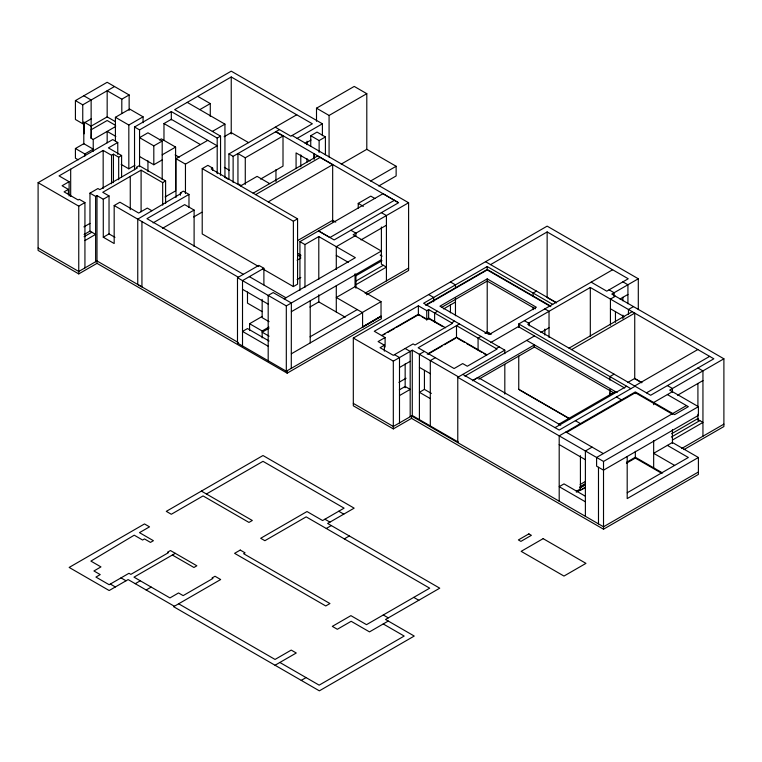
<?xml version="1.0" encoding="UTF-8"?>
<svg xmlns="http://www.w3.org/2000/svg" width="762" height="762" viewBox="0 0 762 762"><rect width="100%" height="100%" fill="white"/><g stroke="black" fill="none" stroke-linecap="round" stroke-linejoin="round"><path stroke-width="1.14" d="M180.423 195.234L180.423 192.862L183.318 191.148L188.976 194.405L188.976 207.474M362.274 327.012L381.029 316.182L381.029 301.666L355.044 286.664L336.29 297.485L362.588 312.668L362.588 327.193L380.943 316.135M91.135 118.882L82.753 123.72L75.419 119.482L75.419 100.613L107.166 82.286L129.14 94.964L129.14 110.414M75.419 100.613L82.753 104.842L114.5 86.516M114.976 121.396L107.166 116.881L107.166 90.754L121.806 99.203L129.14 94.964M107.394 116.757L91.135 126.14L84.715 122.434M91.135 129.769L107.166 120.51L115.653 125.416M115.414 140.96L115.414 117.291L129.664 109.061L143.075 116.805L143.075 122.72M83.801 95.774L91.135 100.003L91.135 138.236L91.45 125.959M75.419 148.523L83.801 143.685L93.231 149.123L84.849 153.962L75.419 148.523L75.419 158.201L78.248 159.83M91.135 138.236L93.231 139.446L115.653 126.502M115.414 117.291L128.826 125.035L143.075 116.805M263.89 284.902L263.89 268.272L258.861 265.367L237.487 277.711L237.487 343.043L286.312 371.227L381.343 316.363L381.343 318.783L287.16 373.161L96.993 263.366L78.753 273.901L38.1 250.422L38.1 182.67L112.738 139.579L117.767 142.484L117.767 154.362M134.531 169.764L134.531 126.997L231.238 71.161L322.402 123.796L322.402 135.674M121.606 176.898L121.606 155.515L118.672 157.21L113.433 154.181L111.547 155.277L103.165 150.428L59.055 175.898L69.113 181.708L69.113 195.958M117.767 142.484L108.404 147.895L121.606 155.515M134.531 126.997L139.56 129.902L171.307 111.576L217.199 138.065L220.551 136.131L220.551 175.327M275.244 127.178L290.865 136.188L312.344 123.796L231.238 76.972L174.66 109.633L220.551 136.131M163.973 140.17L163.973 123.549L171.307 119.32L217.199 145.809L185.452 164.144L175.993 158.677L175.993 197.463M69.113 181.708L62.093 185.757L68.38 189.386L68.38 194.139M199.806 109.633L210.283 103.584L210.283 116.491M68.38 189.386L64.084 191.872L78.124 199.977L79.277 199.311L84.934 202.578L84.934 267.91M159.439 139.96L161.353 138.855L175.603 147.085L175.603 190.881L165.068 196.958M162.192 141.037L147.942 132.807L139.56 137.646L153.81 145.875L162.192 141.037L162.192 179.68M121.158 164.401L128.826 168.831L134.931 165.306M84.134 234.496L89.964 231.124L89.964 193.138L97.927 188.538L99.812 189.633L137.322 167.973L136.274 167.373L139.208 165.678L165.611 180.918L165.611 203.492M162.192 154.829L175.603 147.085M38.1 182.67L78.753 206.15L84.934 202.578M89.964 193.138L95.621 196.405L96.993 195.615L103.28 199.244L109.033 195.92L109.033 233.915L114.976 237.344M165.611 180.918L162.677 182.613L141.094 170.155L102.746 192.291L109.033 195.92M139.56 156.515L153.81 164.744L162.192 159.906M212.369 131.407L224.942 124.149L224.942 177.594M175.993 158.677L207.74 140.351M224.133 136.731L231.238 132.626L248.66 142.675M103.28 199.244L103.28 237.23L114.176 243.526L114.176 205.53L119.929 202.216L138.703 213.055L147.295 208.093L151.905 210.75M83.877 226.895L89.973 223.38M84.077 236.706L91.85 232.22M258.718 266.567L202.216 233.944L202.216 168.612L207.874 165.354L212.693 168.135L212.693 170.507M228.933 178.86L228.933 153.914L296.732 114.776M84.934 240.563L95.621 234.391L89.964 231.124M212.693 168.135L211.226 168.983L297.571 218.827L297.571 284.159L293.38 286.579L262.795 268.919M228.933 153.914L233.124 156.334L279.444 129.597M316.506 121.263L316.506 108.194L354.225 86.42L366.798 93.678L366.798 149.504M103.28 237.23L109.033 233.915M241.611 185.776L237.944 183.652L237.944 153.553L245.278 157.791L283.007 136.007L283.007 166.116L260.575 179.06M188.976 194.405L146.961 218.665L243.354 274.32M316.506 108.194L329.079 115.453L366.798 93.678M297.123 138.379L322.402 123.796M153.076 222.875L184.68 204.635L194.11 210.074L194.11 246.507M310.744 146.409L310.744 135.722L317.03 132.093L325.412 136.931L325.412 154.753M305.114 143.456L311.039 140.027M162.506 228.324L194.11 210.074M240.563 185.918L257.099 176.374L269.672 183.632M310.744 135.722L319.126 140.56L325.412 136.931M193.653 216.999L201.844 212.265M253.136 193.177L317.583 155.972L332.67 164.687L332.67 221.704M255.651 194.624L320.097 157.429M268.224 201.882L332.67 164.687M341.243 164.087L366.798 149.333L396.135 166.268L396.135 175.946L378.762 185.985M202.216 168.612L293.38 221.247L297.571 218.827M370.58 181.023L396.135 166.268M358.235 208.159L358.235 203.397L370.808 196.139L374.914 198.511M297.837 240.449L332.67 220.342L335.756 222.123M299.933 290.36L299.933 241.649L383.01 193.691L398.574 202.73L334.137 239.935L318.526 230.924L329.889 237.534L394.421 200.282M263.89 268.272L242.516 280.607L242.516 345.938M299.933 241.649L304.962 244.554L318.792 236.572L355.359 257.68L284.055 298.856M297.104 260.233L300.828 258.08M366.512 294.799L408.603 270.5L408.603 202.749L353.158 234.753L381.343 251.031L286.312 305.895L237.487 277.711M355.044 235.849L336.29 246.678L336.29 269.424M361.007 239.906L386.42 225.238M297.104 279.587L300.828 277.435M249.584 330.575L249.584 323.717L262.157 316.459M291.36 311.687L381.343 259.737M237.487 343.043L238.325 342.557L96.993 260.947L78.753 271.482L38.1 248.002M355.873 275.777L381.981 260.709M249.584 323.717L262.157 330.975L268.929 327.06M268.967 328.251L262.157 332.184L269.091 336.185M309.905 307.038L318.792 301.904L345.281 317.202M355.835 281.121L383.276 265.281M355.93 284.702L386.42 267.1L381.391 264.195L381.391 226.981M365.074 293.208L408.603 268.081M310.01 336.852L357.245 309.591M362.274 312.487L381.029 301.666M291.36 353.797L362.588 312.668M674.618 465.411L653.663 453.314L672.417 442.484L698.402 457.486L698.402 474.421L603.514 529.199L411.547 418.367L393.316 428.892L353.311 405.803L353.311 338.052L547.145 226.143L638.299 278.768L638.299 309.648M384.372 351.149L384.372 345.205L380.076 347.691L393.316 355.33L413.118 343.9L415.004 344.995L452.514 323.336L428.644 309.553L426.758 310.648L418.376 305.81L374.275 331.27L385.105 337.528L385.105 347.024M552.698 304.352L487.213 266.548L423.615 303.266L504.815 350.149L504.815 353.711M490.566 264.614L547.145 231.943L628.24 278.768L606.762 291.17L591.15 282.15M425.653 304.99L487.213 269.453L550.24 305.838M426.072 305.238L487.213 269.938M381.448 335.594L418.376 314.277L426.758 319.116L428.644 318.021L445.551 327.784M383.505 334.889L385.553 333.708M387.601 332.527L394.783 328.374M396.84 327.193L418.376 314.763L420.233 315.83M385.105 337.528L378.085 341.576L384.372 345.205M487.213 278.892L439.931 306.191L489.071 334.556L536.353 307.257L487.213 278.892L487.213 332.118L490.271 333.889M441.979 307.181L487.213 281.064L535.324 308.848M437.55 311.315L434.616 313.001L434.616 322.507M443.579 308.915L455.466 302.057M426.758 319.602L428.644 318.506L442.57 326.546M451.675 322.85L454.609 321.154M353.311 338.052L393.316 361.14L412.28 350.196L458.505 376.885M459.429 323.945L418.147 347.777L454.104 368.532L462.696 363.579L467.306 366.236L497.062 349.053L456.495 325.631L456.495 337.737M424.434 351.406L419.405 354.311L419.405 419.643M399.498 367.494L410.185 361.321M427.225 354.149L456.495 337.252L486.918 354.816M536.458 291.103L533.105 293.046L533.105 296.608M428.234 354.044L442.36 345.891M444.379 344.729L455.486 338.318M435.331 357.692L430.301 360.597L430.301 425.929M398.888 382.391L406.07 378.247M206.416 493.995L262.995 461.334L344.091 508.149L322.612 520.551L307 511.54L260.69 538.277L264.881 540.696L306.162 516.865L429.692 588.178L366.512 624.659L350.901 615.648L332.308 626.374L337.337 629.279L351.168 621.297L369.503 631.879L388.258 621.049M485.165 333.061L487.213 331.88L491.29 334.232M485.165 333.308L487.213 332.118M481.012 336.404L478.079 338.099L478.079 349.977M399.326 389.858L405.155 386.486L410.185 389.392L399.498 395.564M518.751 327.517L518.751 323.955L612.629 269.758M490.699 342.567L519.436 325.974M528.59 323.107L590.312 287.474L713.842 358.797L650.662 395.268L527.761 324.317L529.228 323.469L529.228 325.841M496.224 348.577L499.158 346.881M353.311 403.384L393.316 426.472L412.28 415.528L458.505 442.217L457.772 442.636L457.772 377.304L504.815 350.149M464.858 376.114L534.467 335.928M540.858 332.489L549.031 327.765M638.299 278.768L611.791 294.075L723.9 358.797L723.89 426.549L684 449.58M615.458 296.189L610.429 299.095L610.429 325.222M472.43 380.705L478.06 377.447L560.727 425.177M472.611 380.59L534.457 344.881L534.457 347.053L478.803 379.2M175.279 553.326L133.998 577.158L169.955 597.922L178.546 592.96L183.156 595.617L212.912 578.444L212.074 577.958L215.008 576.263L220.666 579.53L173.622 606.695L319.364 690.839L414.242 636.051L385.534 619.477L439.75 588.178L327.641 523.456L354.149 508.149L262.995 455.524L166.287 511.359L171.317 514.264L203.063 495.929L248.955 522.427L252.308 520.494L201.387 491.09M620.02 298.999L627.926 294.437M135.255 583.692L140.284 580.787M633.479 306.591L628.45 309.496L628.45 314.249M146.152 589.988L151.181 587.083M569.043 348.148L632.222 311.677M571.557 349.606L634.736 313.125L634.736 378.457L627.602 382.572M326.279 528.476L331.308 525.57M614.096 374.161L609.905 376.58L609.905 380.143M344.3 538.877L349.329 535.981M558.946 424.148L615.353 391.582M555.003 427.634L626.669 386.258M634.632 386.02L697.811 349.539M635.051 386.258L559.194 430.054L462.801 374.399M566.918 432.245L635.327 392.754L672.732 414.357M646.471 392.849L709.651 356.378M723.9 358.797L669.684 390.087L698.402 406.67L698.402 415.385L603.514 470.164L596.598 466.173L596.598 457.457L686.457 405.584M672.417 391.668L653.663 402.498L653.663 404.67M677.532 395.24L702.945 380.571M592.093 447.113L585.387 450.99L585.387 516.322M457.772 377.304L603.514 461.448L698.402 406.67M580.149 484.499L585.292 481.527M671.646 433.73L698.125 418.443L698.125 419.652M579.977 486.775L585.13 483.803M579.977 487.499L585.111 484.537M579.977 487.985L585.111 485.023M275.044 665.245L296.266 652.996L291.236 650.091L275.044 659.444L178.651 603.79M576.32 491.309L580.425 488.937M626.431 462.372L635.327 457.238L662.635 473.012M671.341 437.045L699.802 420.624M576.32 492.157L585.159 487.775M626.431 463.22L635.327 458.086L661.521 473.212M580.425 489.423L581.054 489.785L585.159 487.413M672.446 440.036L702.935 422.434L697.916 419.529M681.599 448.542L723.9 424.129M301.238 680.371L306.057 677.589M627.25 492.747L688.343 457.486L667.388 445.389M698.402 457.486L627.193 498.596L627.193 456.495M698.402 472.002L603.514 526.78L411.547 415.947L411.547 418.367M180.423 192.862L181.27 193.338L137.751 219.142L137.751 284.474L141.932 286.903L141.932 221.571L114.176 205.53M622.897 281.854L627.926 284.759L627.926 303.762M609.067 289.836L614.096 292.741L614.096 296.304M610.429 308.772L624.449 316.859M697.916 367.989L702.945 370.894L702.945 436.226M292.094 135.474L408.603 202.749M275.958 131.607L397.735 202.254M275.663 131.778L283.007 136.007M485.537 261.709L556.384 302.609M556.384 302.857L547.145 297.523L547.145 231.943M310.086 160.992L296.075 152.905L296.075 168.269M197.71 96.326L210.283 103.584M486.794 269.691L550.84 306.667M381.391 212.655L386.42 215.56L386.42 280.892M187.233 102.375L224.942 124.149M544.84 308.896L549.031 311.315L549.031 337.442M358.235 203.397L363.369 206.369M667.426 385.591L672.455 388.496L672.446 392.059M667.388 394.573L688.343 406.67L674.618 414.595L635.327 391.906L559.194 435.864L559.194 501.196M634.575 378.362L641.823 382.553M634.575 378.609L641.785 382.772M524.399 320.688L529.228 323.469M450.437 281.969L455.466 284.874L455.466 288.436M518.751 323.955L630.86 388.677M518.751 326.86L624.707 388.029M350.901 230.257L355.93 233.162L355.93 236.391M163.973 123.549L200.406 144.58M380.19 255.032L382.124 256.156M526.704 340.404L617.134 392.611M224.352 167.364L229.476 170.317M533.876 346.72L613.791 392.859M609.905 393.04L611.896 394.183M616.468 396.992L621.497 399.898M428.644 294.551L433.673 297.456L433.673 301.742M225.371 177.632L228.448 179.403M175.108 154.896L179.156 157.239M336.29 255.384L348.339 262.338M115.853 136.417L107.166 131.407L107.166 142.789M422.1 316.906L425.825 319.059M457.505 338.318L464.61 342.414M466.63 343.586L481.851 352.368M483.88 353.539L485.908 354.711M297.904 253.498L301 255.289M297.732 255.213L300.752 256.956M575.396 420.7L580.425 423.605M518.751 389.287L569.957 418.852M519.77 390.115L568.938 418.5M565.899 431.987L603.304 453.59M405.155 348.501L410.185 351.406L410.185 416.738M559.194 444.57L585.387 459.696M419.405 367.37L430.301 373.666M394.468 354.663L399.498 357.568L399.498 422.9M249.374 276.654L285.94 297.761M141.932 221.571L238.325 277.225M431.368 393.402L424.434 389.392L419.405 392.297L430.301 398.593M242.516 289.322L268.186 304.143M585.168 496.11L564.013 483.889L559.194 486.68L585.387 501.796M262.157 311.62L247.488 303.143L247.488 292.017M269.091 321.669L262.157 317.668L262.157 299.371M269.053 341.005L247.488 328.555L242.516 331.422L268.186 346.243M338.747 511.235L343.776 514.14M324.917 519.217L329.946 522.122M413.766 597.379L418.795 600.275M383.276 614.982L388.296 617.877M383.229 623.954L404.184 636.051L319.154 685.152L279.864 662.464M172.345 555.022L193.929 567.48L196.863 565.785L170.459 550.545L167.526 552.24L168.364 552.717L130.854 574.377L128.969 573.291L109.166 584.721L95.926 577.072L100.222 574.596L93.936 570.967L100.955 566.909L90.897 561.099L134.226 535.191L142.608 540.029L144.494 538.944L150.466 542.392L153.4 540.696L139.465 532.648L149.523 526.847L144.494 523.942L69.161 567.433L109.166 590.531L128.13 579.577L174.355 606.266M121.006 577.882L126.035 580.787M110.319 584.054L115.348 586.959M697.916 383.429L697.916 407.194M697.916 414.318L697.916 420.253M672.417 429.682L672.446 443.484M653.663 440.503L653.663 467.83M635.327 392.754L635.327 393.602M635.327 451.304L635.327 458.086M622.897 297.294L622.897 300.857M622.897 315.116L622.897 318.678M615.458 311.629L615.458 322.316M609.905 389.506L609.905 395.583M603.514 461.448L603.514 529.199M598.484 467.258L598.484 523.875M590.312 287.474L590.312 336.175M580.425 455.676L580.425 489.785M544.84 329.089L544.84 335.023M533.105 307.143L533.105 309.677M518.751 356.025L518.751 389.525M504.815 364.398L504.815 394.097M487.213 266.548L487.213 270.11M455.466 297.942L455.466 315.763M450.437 304.543L450.437 312.858M428.644 309.553L428.644 319.059M426.758 310.648L426.758 320.145M424.434 370.408L424.434 389.42M418.376 305.81L418.376 315.306M412.28 350.196L412.28 415.528M405.155 363.941L405.155 387.696M393.316 361.14L393.316 428.892M355.93 274.234L355.93 288.15M355.044 273.796L355.044 286.664M336.29 285.798L336.29 312.01M329.079 115.453L329.079 157.029M319.126 140.56L319.126 152.438M318.792 236.572L318.792 279.34M318.792 294.78L318.792 301.904M314.154 158.972L314.154 153.591L314.096 159.01M310.22 300.8L310.22 342.9M307 141.208L307 144.694M307 158.648L307 162.135M304.962 244.554L304.962 287.322M300.79 154.905L300.79 166.726M293.38 221.247L293.38 286.579M291.284 368.36L291.36 302.981L273.158 292.56L268.186 295.427L268.186 360.759M287.16 370.742L287.16 373.161M286.312 305.895L286.312 371.227M275.958 169.621L275.958 181.499M262.157 330.975L262.157 337.88M245.278 157.791L245.278 184.414M233.124 156.334L233.124 182.47M231.238 76.972L231.238 133.988M217.199 138.065L217.199 173.707M185.452 164.144L185.452 193.519M171.307 111.576L171.307 119.891M162.677 182.613L162.677 205.188M153.81 145.875L153.81 164.744M147.942 160.801L147.942 171.46M141.094 170.155L141.094 211.731M139.56 129.902L139.56 166.726M130.264 176.403L130.264 209.664M128.826 125.035L128.826 168.831M121.806 99.203L121.806 113.462M118.672 157.21L118.672 179.775M113.433 154.181L113.433 182.69M111.547 155.277L111.547 183.785M103.165 150.428L103.165 188.443M96.993 195.615L96.993 263.366M95.621 196.405L95.621 261.737M93.231 139.446L93.231 151.276M84.849 153.962L84.849 156.115M84.115 122.825L84.115 133.826M83.801 121.901L83.801 144.037M82.753 104.842L82.753 123.72M78.753 206.15L78.753 273.901M70.685 169.183L70.685 196.501M240.259 550.069L234.601 553.336L325.755 605.961L329.946 603.542L243.611 553.698L245.078 552.85L240.259 550.069M528.866 533.886L518.389 539.934L520.903 541.382L531.381 535.334L528.866 533.886M543.144 538.648L521.16 551.345L563.975 576.062L585.959 563.366L543.144 538.648"/></g></svg>
